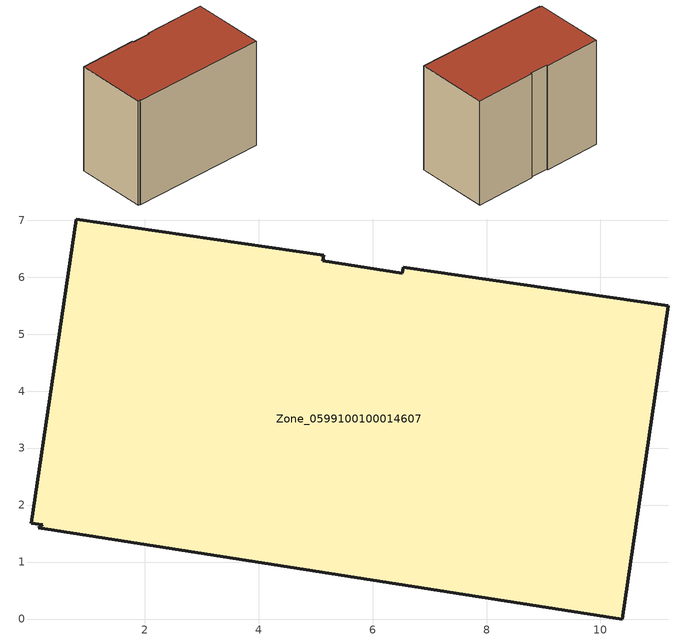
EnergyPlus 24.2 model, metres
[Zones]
Zone_0599100100014607
 floor ground (C_G): 6.54,6.18 11.19,5.5 10.38,0 0.13,1.6 0.21,1.65 0.01,1.68 0.8,7.02 5.14,6.38 5.13,6.29 6.53,6.07 z0
 wall outside (C_F): 10.38,0 11.19,5.5 6.54,6.18 6.53,6.07 5.13,6.29 5.14,6.38 0.8,7.02 0.01,1.68 0.21,1.65 0.13,1.6 10.38,0 z0:8.47
 roof outside (C_R): 11.19,5.5 6.54,6.18 6.53,6.07 5.13,6.29 5.14,6.38 0.8,7.02 0.01,1.68 0.21,1.65 0.13,1.6 10.38,0 z8.47
[BUILDING]
Pand.0599100100014607: North Axis=0; Terrain=City; Loads Convergence Tolerance Value=0.04; Temperature Convergence Tolerance Value=0.4; Solar Distribution=FullExterior; Maximum Number of Warmup Days=25; Minimum Number of Warmup Days=1
[Site:Location]
Rotterdam.The.Hague.AP_ZH_NLD Design_Conditions: Latitude=51.96; Longitude=4.45; Time Zone=1; Elevation=-4.5
[SITE:GROUNDTEMPERATURE:BUILDINGSURFACE]
18, 18, 18, 18, 18, 18, 18, 18, 18, 18, 18, 18
[MATERIAL] Thermal Absorptance=0.9; Solar Absorptance=0.7; Visible Absorptance=0.7
Name | Roughness | Thickness | Conductivity | Density | Specific Heat
G.TC.2015-2018 | MediumSmooth | 0.15 | 0.0428571 | 540 | 1210
F.TC.2015-2018 | Rough | 0.3 | 0.0666667 | 1920 | 840
R.TC.2015-2018 | MediumRough | 0.2 | 0.0333333 | 1500 | 1000
[CONSTRUCTION]
C_G: G.TC.2015-2018
C_F: F.TC.2015-2018
C_R: R.TC.2015-2018
[ZONE]
Zone_0599100100014607: Type=1; Multiplier=1; Ceiling Height=Autocalculate; Volume=Autocalculate; Floor Area=autocalculate; Part of Total Floor Area=Yes
[ZONEINFILTRATION:DESIGNFLOWRATE]
Infil_Zone_0599100100014607: Zone or ZoneList or Space or SpaceList=Zone_0599100100014607; Schedule=AlwaysOn; Design Flow Rate Calculation Method=Flow/Area; Flow Rate per Floor Area=0.0015; Constant Term Coefficient=1; Temperature Term Coefficient=0; Velocity Term Coefficient=0; Velocity Squared Term Coefficient=0
[HVACTEMPLATE:ZONE:IDEALLOADSAIRSYSTEM]
Zone_0599100100014607: Maximum Heating Supply Air Temperature=50; Minimum Cooling Supply Air Temperature=13; Maximum Heating Supply Air Humidity Ratio=0.0156; Minimum Cooling Supply Air Humidity Ratio=0.0077; Heating Limit=NoLimit; Cooling Limit=NoLimit; Dehumidification Control Type=ConstantSensibleHeatRatio; Cooling Sensible Heat Ratio=0.7; Dehumidification Setpoint=60; Humidification Control Type=None; Humidification Setpoint=30; Outdoor Air Method=None; Outdoor Air Flow Rate per Person=0.00944; Outdoor Air Flow Rate per Zone Floor Area=0; Outdoor Air Flow Rate per Zone=0; Demand Controlled Ventilation Type=None; Outdoor Air Economizer Type=NoEconomizer; Heat Recovery Type=None; Sensible Heat Recovery Effectiveness=0.7; Latent Heat Recovery Effectiveness=0.65
[ZONECONTROL:THERMOSTAT]
ThermostatControl_Zone_0599100100014607: Zone or ZoneList=Zone_0599100100014607; Control Type Schedule=DualSetpointControlType; Control 1=Thermostat_Zone_0599100100014607; Temperature Difference Between Cutout And Setpoint=0
[THERMOSTATSETPOINT:DUALSETPOINT]
Thermostat_Zone_0599100100014607: Heating Setpoint Temperature Schedule=HeatingSetpoint_Zone_0599100100014607; Cooling Setpoint Temperature Schedule=CoolingSetpoint_Zone_0599100100014607
[SCHEDULE:COMPACT]
HeatingSetpoint_Zone_0599100100014607: Through: 12/31, For: AllDays, Until: 24:00, 21
CoolingSetpoint_Zone_0599100100014607: Through: 12/31, For: AllDays, Until: 24:00, 24
DualSetpointControlType: Through: 12/31, For: AllDays, Until: 24:00, 4
AlwaysOn: Through: 12/31, For: AllDays, Until: 24:00, 1
